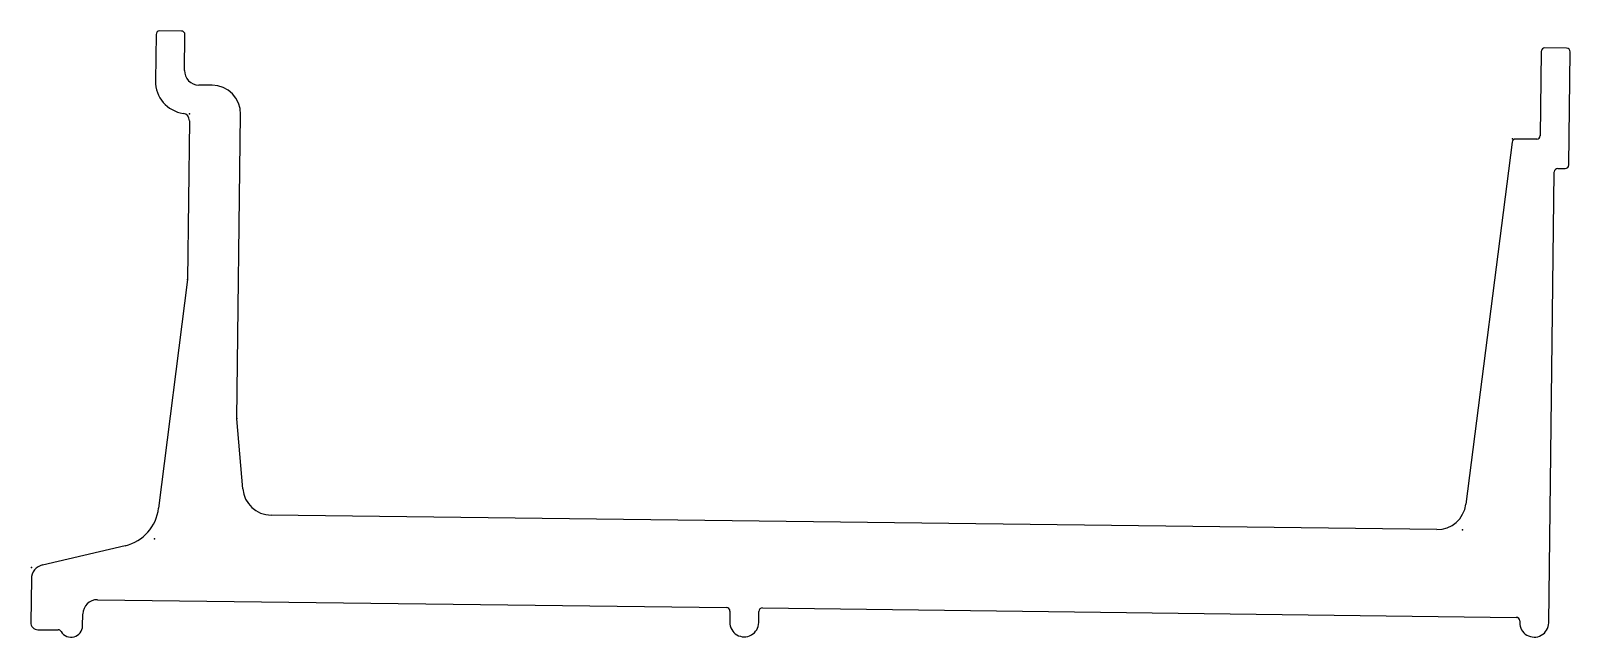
# Model space of a CAD drawing. Header units: inches. Extents: x -50 to 57, y 0 to 42.
import ezdxf

# ---------------------------------------------------------------- set-up
doc = ezdxf.new("R2010")
doc.units = ezdxf.units.IN
doc.header["$MEASUREMENT"] = 0
doc.layers.add('1', color=7, linetype='Continuous')
doc.layers.add('CLIP', color=7, linetype='Continuous')

msp = doc.modelspace()

# ---------------------------------------------------------------- linework, layer by layer
at = {"layer": '1', "color": 7, "linetype": 'Continuous'}
for centre, start, end in [((-39.02, 24.73), 352.796, 359.2839), ((-35.1, 15.09), 179.2932, 184.8156)]:
    msp.add_arc(centre, 0.254, start, end, dxfattribs=at)
at = {"layer": '1', "color": 250}
for p in [(-38.62, 36.18), (52.94, 34.44), (-38.77, 24.71), (-35.35, 15.09), (-41.04, 6.76), (49.48, 7.38), (-49.56, 4.77)]:
    msp.add_point(p, dxfattribs=at)
at = {"layer": 'CLIP', "color": 7, "linetype": 'Continuous'}
for p, q in [((-40.94, 41.68), (-40.98, 38.46)), ((-39.19, 41.91), (-40.69, 41.92)), ((-38.97, 39.18), (-38.94, 41.65)), ((54.93, 40.49), (54.86, 34.66)), ((56.68, 40.72), (55.18, 40.74)), ((56.83, 32.64), (56.93, 40.47)), ((-37.06, 38.16), (-37.99, 38.17)), ((-38.63, 35.7), (-38.77, 24.72)), ((-35.35, 15.1), (-35.09, 36.13)), ((52.91, 34.21), (49.71, 9.17)), ((54.61, 34.42), (53.16, 34.43)), ((55.44, 0.95), (55.83, 32.15)), ((56.08, 32.4), (56.58, 32.39)), ((-38.77, 24.7), (-40.77, 8.88)), ((-34.94, 10.23), (-35.35, 15.07)), ((47.7, 7.4), (-32.97, 8.4)), ((-43.07, 6.29), (-48.8, 4.95)), ((-49.57, 3.99), (-49.61, 0.98)), ((-45, 2.55), (-1.47, 2.01)), ((-46.02, 0.74), (-46.01, 1.56)), ((-1.22, 1.76), (-1.23, 0.99)), ((0.77, 0.96), (0.78, 1.73)), ((1.03, 1.98), (53.2, 1.33)), ((53.44, 1.08), (53.44, 0.97)), ((-49.11, 0.47), (-47.72, 0.47))]:
    msp.add_line(p, q, dxfattribs=at)
for centre, radius, start, end in [((-40.69, 41.67), 0.25, 89.29, 179.29), ((-39.19, 41.66), 0.25, 359.29, 89.29), ((55.18, 40.49), 0.25, 89.29, 179.29), ((56.68, 40.47), 0.25, 359.29, 89.29), ((-38.73, 38.43), 2.25, 179.29, 261.673), ((-37.97, 39.17), 1, 179.29, 269.29), ((-37.09, 36.16), 2, 359.29, 89.29), ((-39.13, 35.71), 0.5, 359.29, 81.673), ((53.16, 34.18), 0.25, 89.29, 173.3706), ((54.61, 34.67), 0.25, 269.29, 359.29), ((56.08, 32.15), 0.25, 89.29, 179.29), ((56.58, 32.64), 0.25, 269.29, 359.29), ((-32.95, 10.4), 2, 184.8156, 269.29), ((-43.75, 9.21), 3, 283.1265, 353.7644), ((47.72, 9.4), 2, 269.29, 353.3706), ((-48.57, 3.98), 1, 103.1265, 179.29), ((-45.01, 1.55), 1, 89.29, 179.29), ((-1.47, 1.76), 0.25, 359.29, 89.29), ((1.03, 1.73), 0.25, 89.29, 179.29), ((53.19, 1.08), 0.25, 359.29, 89.29), ((-49.11, 0.97), 0.5, 179.29, 269.8815), ((-47.72, 0.22), 0.25, 30.7941, 89.997), ((-46.82, 0.75), 0.8, 210.7941, 359.29), ((-0.23, 0.98), 1, 179.29, 359.29), ((54.44, 0.96), 1, 179.29, 359.29)]:
    msp.add_arc(centre, radius, start, end, dxfattribs=at)

doc.saveas('drawing.dxf')
